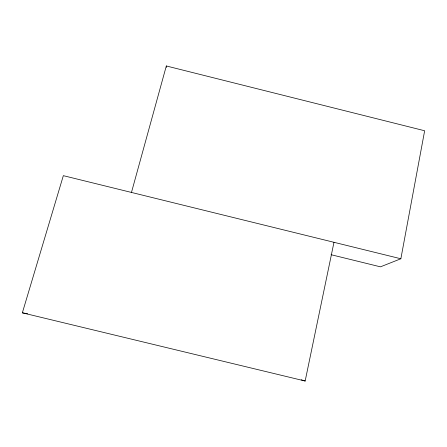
<?xml version="1.0" encoding="UTF-8"?>
<svg xmlns="http://www.w3.org/2000/svg" width="447" height="447" viewBox="0 0 447 447"><rect width="100%" height="100%" fill="white"/><g stroke="black" fill="none" stroke-linecap="round" stroke-linejoin="round"><path stroke-width="0.67" d="M331.054 254.701L380.453 266.837L400.858 258.768L424.65 130.759L166.323 65.966L131.468 192.439M400.858 258.768L63.34 175.665L22.35 312.822L305.156 381.034L333.976 242.302M22.35 312.822L27.647 313.8M301.244 379.782L305.156 381.034M166.323 65.966L166.429 67.357"/></g></svg>
